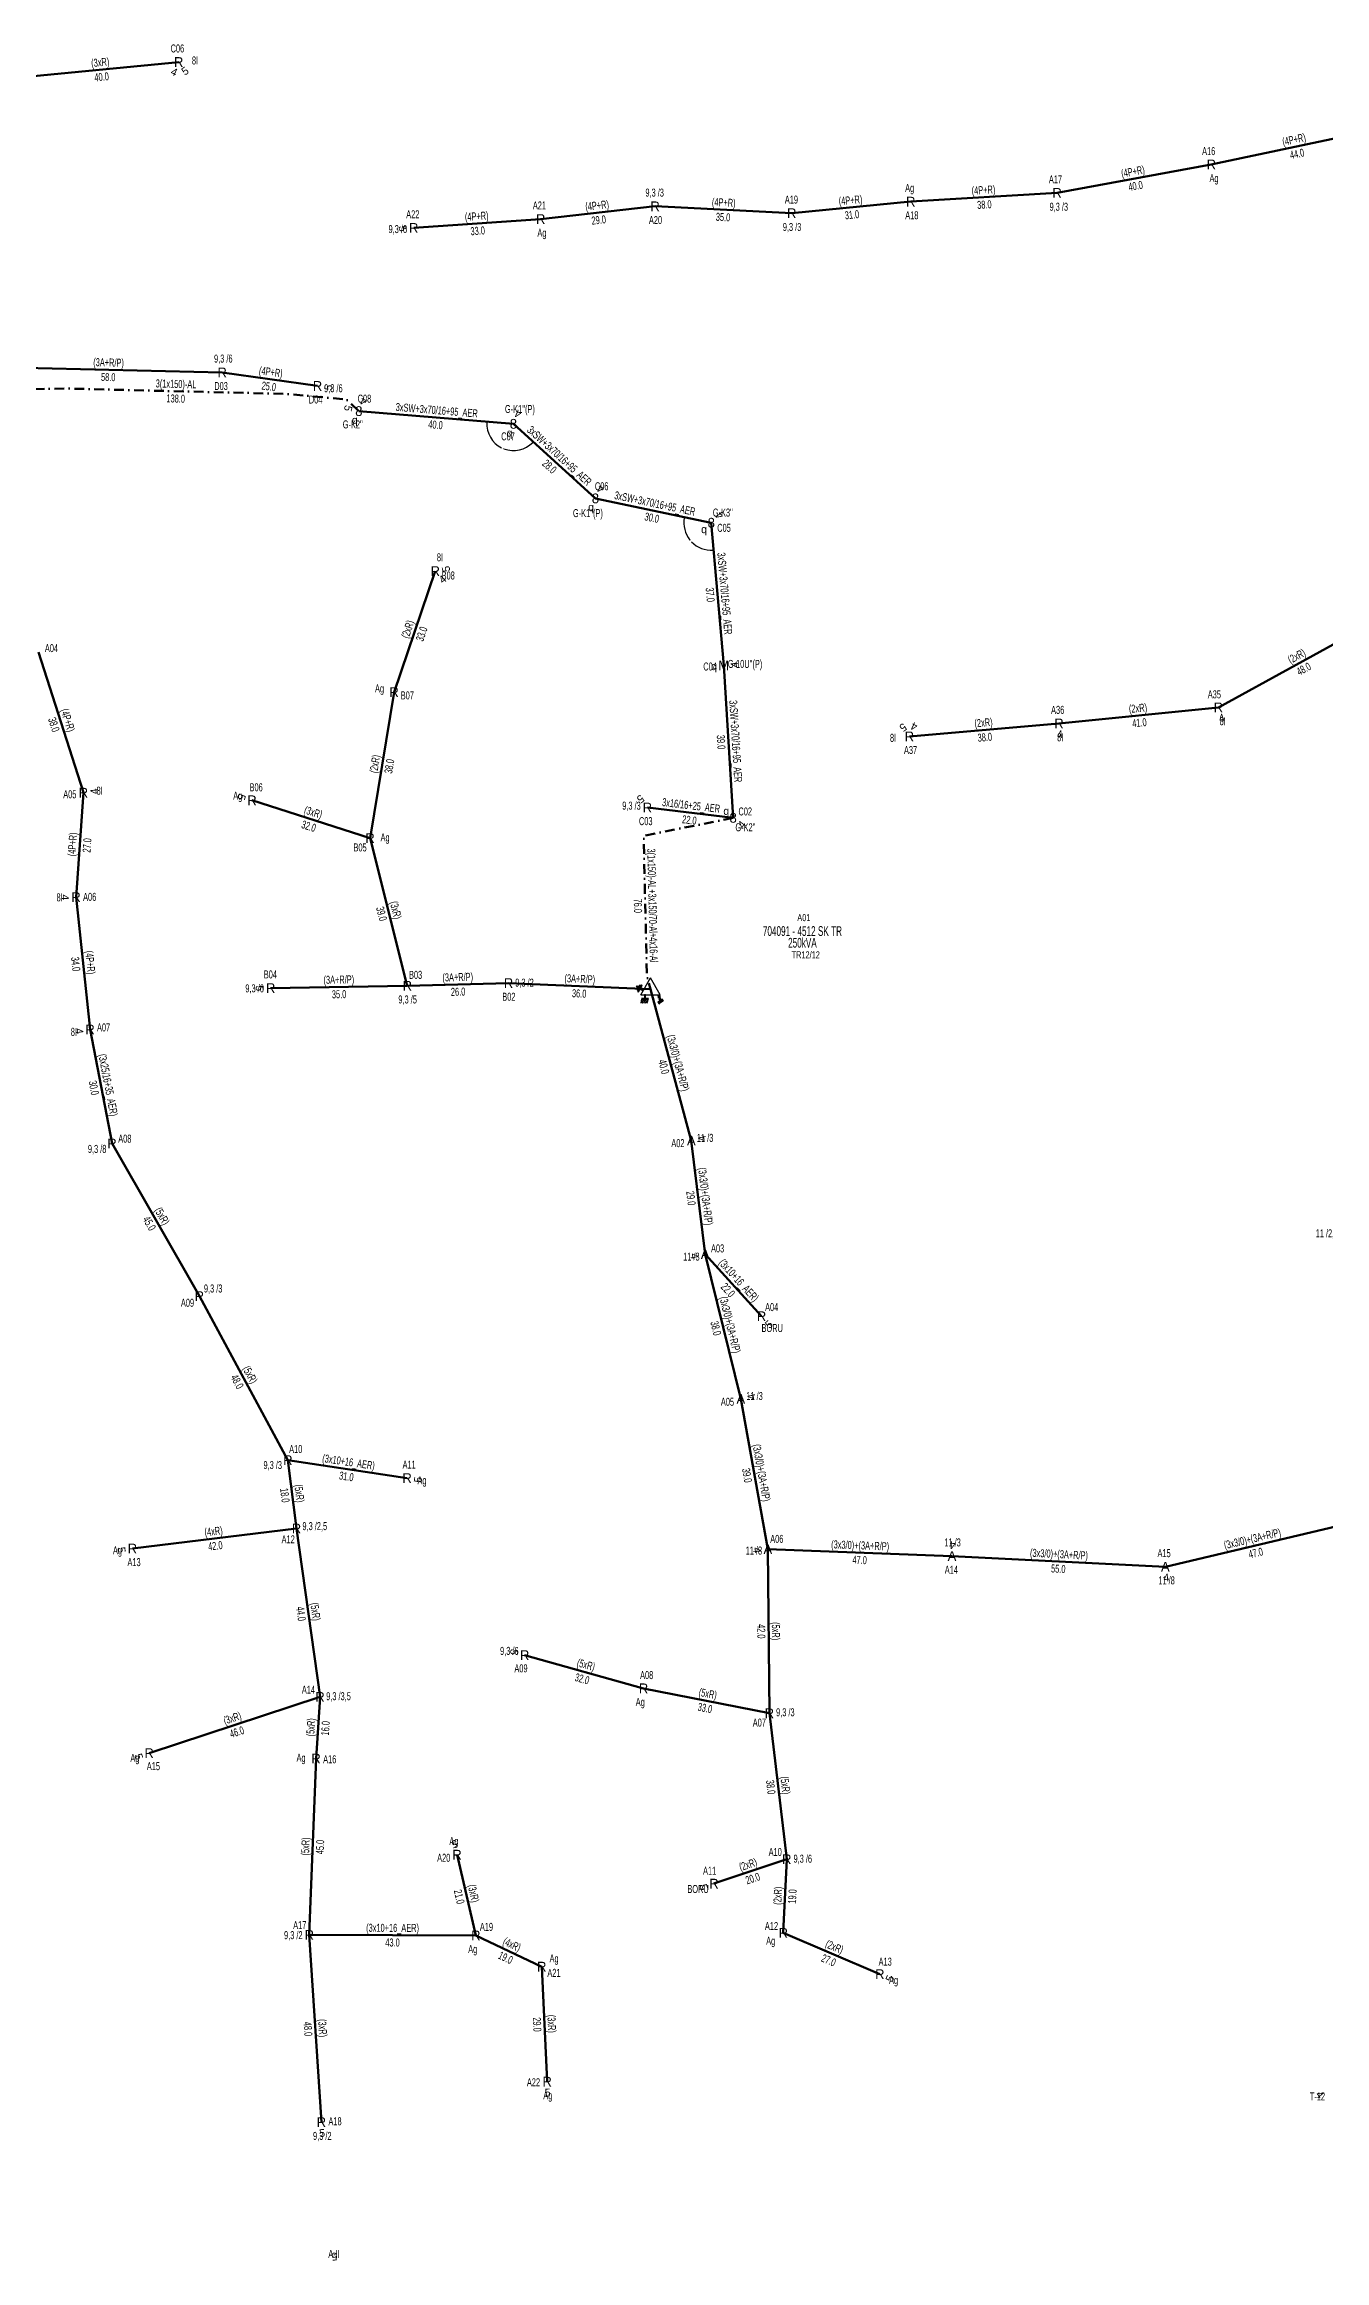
# Model space of a CAD drawing. Header units: millimetres. Extents: x 554556 to 559004, y 4084130 to 4087120.
# Drawn here: x 556185 to 556513, y 4085822 to 4086390 of the extents above; entities that cross this region are included whole.
import ezdxf
from ezdxf.enums import TextEntityAlignment as Align

# ---------------------------------------------------------------- set-up
doc = ezdxf.new("R2010")
doc.units = ezdxf.units.MM
doc.linetypes.add('DASHDOT', pattern=[5, 2.5, -1.25, 0, -1.25])
for name, color, linetype, lineweight in [('ACI', 30, 'Continuous', 25), ('DIREK_AG_MEVCUT', 120, 'Continuous', 25), ('DIREK_ENH_MEVCUT', 6, 'Continuous', 25), ('DIREK_OG_MEVCUT', 16, 'Continuous', 25), ('DIREK_OG_YENI', 10, 'Continuous', 25), ('HAT_AG_HAVAI_MEVCUT', 126, 'Continuous', 50), ('HAT_AG_HAVAI_YENI', 3, 'Continuous', 50), ('HAT_OG_HAVAI_MEVCUT', 48, 'Continuous', 70), ('HAT_OG_HAVAI_YENI', 1, 'Continuous', 70), ('HAT_OG_YERALTI_YENI', 1, 'DASHDOT', 70), ('TRAFO_MEVCUT', 5, 'Continuous', 30), ('TRAFO_TADILAT_BYSK', 5, 'Continuous', 30)]:
    doc.layers.add(name, color=color, linetype=linetype, lineweight=lineweight)
doc.styles.add('Direk', font='B_CAD')
doc.styles.get("Standard").update_dxf_attribs({"font": 'Arial'})
doc.dimstyles.new('ISO-25', dxfattribs={"dimtxt": 0.18, "dimasz": 0.18, "dimexe": 0.18, "dimexo": 0.0625, "dimgap": 0.09, "dimtad": 0, "dimtih": 1, "dimtoh": 1, "dimdec": 4, "dimzin": 0, "dimdsep": 46, "dimtxsty": 'Standard', "dimcen": 0.09, "dimadec": 0, "dimazin": 0, "dimtfac": 1, "dimtdec": 4, "dimtofl": 0, "dimtmove": 0, "dimatfit": 3, "dimfxl": 1, "dimtolj": 1, "dimtzin": 0, "dimarcsym": 0})

# ---------------------------------------------------------------- blocks, each defined once
blk = doc.blocks.new('*D19')
at = {"layer": 'ACI', "color": 0, "lineweight": -2, "transparency": 16777216}
for start, end in [(169.589469, 218.874911), (224.208601, 273.494043)]:
    blk.add_arc((556356.142, 4086267.154), 7.042792, start, end, dxfattribs=at)
at = {"layer": 'ACI', "color": 0, "transparency": 16777216}
for points in [[(556349.244579, 4086268.420834), (556349.18571, 4086268.43243), (556349.24993, 4086268.603239)], [(556356.573432, 4086260.094381), (556356.56901, 4086260.154218), (556356.750732, 4086260.137565)]]:
    blk.add_solid(points, dxfattribs=at)
at = {"layer": 'Defpoints', "color": 0, "transparency": 16777216}
for p in [(556326.462, 4086273.395), (556356.142, 4086267.154), (556356.142, 4086267.154), (556352.551355, 4086261.095272), (556359.315, 4086230.581)]:
    blk.add_point(p, dxfattribs=at)
at = {"layer": 'ACI', "color": 0, "transparency": 16777216, "insert": (556350.870663, 4086262.483462), "char_height": 0.18, "attachment_point": 5, "rotation": 311.54175577}
blk.add_mtext('\\A1;107%%d', dxfattribs=at)
blk = doc.blocks.new('*D20')
at = {"layer": 'ACI', "color": 0, "lineweight": -2, "transparency": 16777216}
for start, end in [(176.798132, 243.753783), (249.239441, 316.195091)]:
    blk.add_arc((556305.465, 4086292.5), 6.84783, start, end, dxfattribs=at)
at = {"layer": 'ACI', "color": 0, "transparency": 16777216}
for points in [[(556298.657788, 4086292.88041), (556298.597931, 4086292.884548), (556298.640274, 4086293.06205)], [(556310.429008, 4086287.739418), (556310.385163, 4086287.780377), (556310.529964, 4086287.89143)]]:
    blk.add_solid(points, dxfattribs=at)
at = {"layer": 'Defpoints', "color": 0, "transparency": 16777216}
for p in [(556265.856, 4086295.762), (556305.465, 4086292.5), (556305.465, 4086292.5), (556300.437438, 4086287.850657), (556326.462, 4086273.395)]:
    blk.add_point(p, dxfattribs=at)
at = {"layer": 'ACI', "color": 0, "transparency": 16777216, "insert": (556302.734063, 4086286.22029), "char_height": 0.18, "attachment_point": 5, "rotation": 336.49661181}
blk.add_mtext('\\A1;142%%d', dxfattribs=at)
blk = doc.blocks.new('MEV_DIREK')
h = blk.add_hatch(color=32)
h.paths.add_polyline_path([(-2.14, 0.97), (-2.35, 1.09), (-3.31, -0.55), (-3.09, -0.67), (-2.67, 0.06), (-1.89, -0.39), (-1.79, -0.22), (-2.56, 0.23)])
h.paths.add_polyline_path([(-3.46, -0.17), (-3.33, -0.25), (-2.61, 0.99), (-2.74, 1.06)])
h.paths.add_polyline_path([(-3.54, 0.29), (-3.41, 0.22), (-3.05, 0.82), (-3.18, 0.9)])
h.paths.add_polyline_path([(-3.58, 0.81), (-3.66, 0.68), (-3.53, 0.61), (-3.45, 0.74)])
h.paths.add_polyline_path([(-1.51, -2.34), (-2.26, -2.33), (-2.52, -3.47), (-2.42, -3.47), (-2.21, -2.53), (-1.91, -2.54), (-2.12, -3.47), (-2.02, -3.47), (-1.81, -2.54), (-1.51, -2.54), (-1.72, -3.47), (-1.62, -3.48), (-1.41, -2.54), (-1.11, -2.54), (-1.32, -3.48), (-1.22, -3.48), (-1.01, -2.54), (-0.71, -2.55), (-0.92, -3.48), (-0.82, -3.48), (-0.56, -2.35), (-1.31, -2.34), (-1.31, -1.44), (-1.51, -1.44)])
at = {"layer": 'TRAFO_MEVCUT'}
for points in [[(2.35, -1.57), (2.12, -1.92), (2.08, -1.44), (1.94, -1.44), (2.01, -2.32), (2.25, -1.96), (2.31, -2.67), (2.1, -2.67), (2.39, -2.87), (2.4, -2.86), (2.64, -2.49), (2.45, -2.63)], [(2.35, -1.57), (2.12, -1.92), (2.08, -1.44), (1.94, -1.44), (2.01, -2.32), (2.25, -1.96), (2.31, -2.67), (2.1, -2.67), (2.39, -2.87), (1.98, -3.19), (2.2, -3.79), (2.26, -3.74), (2.08, -3.26), (2.26, -3.13), (2.44, -3.6), (2.49, -3.56), (2.32, -3.08), (2.49, -2.94), (2.67, -3.42), (2.73, -3.38), (2.55, -2.9), (2.73, -2.76), (2.91, -3.24), (2.97, -3.2), (2.79, -2.72), (2.97, -2.58), (3.15, -3.06), (3.21, -3.01), (2.98, -2.42), (2.4, -2.86), (2.64, -2.49), (2.45, -2.63)], [(2.97, -2.58), (3.15, -3.06), (3.21, -3.01), (2.98, -2.42), (2.4, -2.86), (2.64, -2.49), (2.45, -2.63), (2.35, -1.57), (2.12, -1.92), (2.08, -1.44), (1.94, -1.44), (2.01, -2.32), (2.25, -1.96), (2.31, -2.67), (2.1, -2.67), (2.39, -2.87), (1.98, -3.19), (2.2, -3.79), (2.26, -3.74), (2.08, -3.26), (2.26, -3.13), (2.44, -3.6), (2.49, -3.56), (2.32, -3.08), (2.49, -2.94), (2.67, -3.42), (2.73, -3.38), (2.55, -2.9), (2.73, -2.76), (2.91, -3.24), (2.97, -3.2), (2.79, -2.72)]]:
    blk.add_hatch(color=32, dxfattribs=at).paths.add_polyline_path(points)
at = {"layer": 'TRAFO_MEVCUT', "linetype": 'Continuous'}
for p, q in [((-2.5, -1.44), (0, 2.89)), ((2.5, -1.44), (0, 2.89)), ((-2.5, -1.44), (2.5, -1.44))]:
    blk.add_line(p, q, dxfattribs=at)
at = {"layer": 'TRAFO_MEVCUT', "color": 32, "flags": 128}
blk.add_lwpolyline([(1.94, -1.44), (2.08, -1.44), (2.12, -1.92), (2.35, -1.57), (2.45, -2.63), (2.64, -2.49), (2.4, -2.86), (2.98, -2.42), (3.21, -3.01), (3.15, -3.06), (2.97, -2.58), (2.79, -2.72), (2.97, -3.2), (2.91, -3.24), (2.73, -2.76), (2.55, -2.9), (2.73, -3.38), (2.67, -3.42), (2.49, -2.94), (2.32, -3.08), (2.49, -3.56), (2.44, -3.6), (2.26, -3.13), (2.08, -3.26), (2.26, -3.74), (2.2, -3.79), (1.98, -3.19), (2.39, -2.87), (2.1, -2.67), (2.31, -2.67), (2.25, -1.96), (2.01, -2.32), (1.94, -1.44)], dxfattribs=at)
at = {"layer": 'TRAFO_TADILAT_BYSK', "color": 32, "flags": 128}
for points in [[(-3.53, 0.61), (-3.45, 0.74), (-3.58, 0.81), (-3.66, 0.68), (-3.53, 0.61)], [(-3.41, 0.22), (-3.05, 0.82), (-3.18, 0.9), (-3.54, 0.29), (-3.41, 0.22)], [(-3.33, -0.25), (-2.61, 0.99), (-2.74, 1.06), (-3.46, -0.17), (-3.33, -0.25)], [(-1.79, -0.22), (-2.56, 0.23), (-2.14, 0.97), (-2.35, 1.09), (-3.31, -0.55), (-3.09, -0.67), (-2.67, 0.06), (-1.89, -0.39), (-1.79, -0.22)], [(-1.31, -1.44), (-1.51, -1.44), (-1.51, -2.34), (-2.26, -2.33), (-2.52, -3.47), (-2.42, -3.47), (-2.21, -2.53), (-1.91, -2.54), (-2.12, -3.47), (-2.02, -3.47), (-1.81, -2.54), (-1.51, -2.54), (-1.72, -3.47), (-1.62, -3.48), (-1.41, -2.54), (-1.11, -2.54), (-1.32, -3.48), (-1.22, -3.48), (-1.01, -2.54), (-0.71, -2.55), (-0.92, -3.48), (-0.82, -3.48), (-0.56, -2.35), (-1.31, -2.34), (-1.31, -1.44)]]:
    blk.add_lwpolyline(points, dxfattribs=at)

msp = doc.modelspace()

# ---------------------------------------------------------------- linework, layer by layer
at = {"layer": 'HAT_AG_HAVAI_MEVCUT'}
for p, q in [((556179.87, 4086381.35), (556219.72, 4086385.2)), ((556527.32, 4086368.1), (556484.21, 4086358.95)), ((556484.21, 4086358.95), (556444.71, 4086351.67)), ((556407.22, 4086349.43), (556376.74, 4086346.46)), ((556444.71, 4086351.67), (556407.22, 4086349.43)), ((556312.43, 4086344.97), (556279.92, 4086342.69)), ((556341.74, 4086348.23), (556312.43, 4086344.97)), ((556376.74, 4086346.46), (556341.74, 4086348.23)), ((556172.59, 4086307.03), (556230.85, 4086305.68)), ((556230.85, 4086305.68), (556255.28, 4086302.2)), ((556274.89, 4086223.77), (556285.44, 4086254.77)), ((556527.9, 4086242.84), (556486.02, 4086219.84)), ((556195.31, 4086198), (556183.78, 4086234.01)), ((556268.73, 4086186.36), (556274.89, 4086223.77)), ((556486.02, 4086219.84), (556445.18, 4086215.73)), ((556445.18, 4086215.73), (556406.87, 4086212.41)), ((556193.42, 4086171.24), (556195.31, 4086198)), ((556268.73, 4086186.36), (556238.49, 4086196.04)), ((556278.28, 4086148.53), (556268.73, 4086186.36)), ((556197.02, 4086137.33), (556193.42, 4086171.24)), ((556278.28, 4086148.53), (556243.26, 4086147.93)), ((556304.19, 4086149.21), (556278.28, 4086148.53)), ((556304.19, 4086149.21), (556340.569691, 4086147.630773)), ((556202.64, 4086108.13), (556197.02, 4086137.33)), ((556225.03, 4086069), (556202.64, 4086108.13)), ((556354.57, 4086079.77), (556369.01, 4086063.84)), ((556247.68, 4086026.96), (556225.03, 4086069)), ((556247.68, 4086026.96), (556278.23, 4086022.37)), ((556249.89, 4086009.45), (556247.68, 4086026.96)), ((556207.86, 4086004.32), (556249.89, 4086009.45)), ((556255.92, 4085966.31), (556249.89, 4086009.45)), ((556370.62, 4086004.15), (556371.01, 4085962.11)), ((556338.77, 4085968.5), (556308.33, 4085977)), ((556212.15, 4085951.89), (556255.92, 4085966.31)), ((556254.91, 4085950.51), (556255.92, 4085966.31)), ((556371.01, 4085962.11), (556338.77, 4085968.5)), ((556371.01, 4085962.11), (556375.47, 4085924.71)), ((556253.17, 4085905.32), (556254.91, 4085950.51)), ((556295.82, 4085905.2), (556291.01, 4085925.88)), ((556375.47, 4085924.71), (556356.82, 4085918.46)), ((556374.57, 4085905.84), (556375.47, 4085924.71)), ((556256.27, 4085857.36), (556253.17, 4085905.32)), ((556253.17, 4085905.32), (556295.82, 4085905.2)), ((556295.82, 4085905.2), (556312.71, 4085897.19)), ((556399.3, 4085895.26), (556374.57, 4085905.84)), ((556312.71, 4085897.19), (556314.09, 4085867.73))]:
    msp.add_line(p, q, dxfattribs=at)
at = {"layer": 'HAT_AG_HAVAI_YENI'}
msp.add_line((556339.76, 4086194.18), (556361.736, 4086191.545), dxfattribs=at)
at = {"layer": 'HAT_OG_HAVAI_MEVCUT'}
for p, q in [((556340.569691, 4086147.630773), (556351.02, 4086108.87)), ((556354.57, 4086079.77), (556351.02, 4086108.87)), ((556363.7, 4086042.66), (556354.57, 4086079.77)), ((556370.62, 4086004.15), (556363.7, 4086042.66)), ((556517.86, 4086010.39), (556472.43, 4085999.66)), ((556417.78, 4086002.39), (556370.62, 4086004.15)), ((556472.43, 4085999.66), (556417.78, 4086002.39))]:
    msp.add_line(p, q, dxfattribs=at)
at = {"layer": 'HAT_OG_HAVAI_YENI'}
for p, q in [((556305.465, 4086292.5), (556265.856, 4086295.762)), ((556326.462, 4086273.395), (556305.465, 4086292.5)), ((556356.142, 4086267.154), (556326.462, 4086273.395)), ((556359.315, 4086230.581), (556356.142, 4086267.154)), ((556361.736, 4086191.545), (556359.315, 4086230.581))]:
    msp.add_line(p, q, dxfattribs=at)
at = {"layer": 'HAT_OG_YERALTI_YENI', "flags": 128}
for points in [[(556142.526644, 4086302.89045), (556146.897867, 4086300.717069), (556190.550054, 4086301.554387), (556247.44976, 4086300.158651), (556262.744772, 4086298.763121), (556265.856, 4086295.762)], [(556361.736, 4086191.545), (556338.812354, 4086186.92288), (556339.628279, 4086151.205869), (556340.569691, 4086147.630773)]]:
    msp.add_lwpolyline(points, dxfattribs=at)

# ---------------------------------------------------------------- block references
at = {"layer": 'TRAFO_MEVCUT'}
msp.add_blockref('MEV_DIREK', (556340.569691, 4086147.630773), dxfattribs=at)

# ---------------------------------------------------------------- texts
at = {"layer": 'DIREK_AG_MEVCUT', "linetype": 'ByBlock', "width": 0.53}
for s, p in [('C06', (556219.383424, 4086388.683779)), ('8I', (556223.896855, 4086385.603536)), ('A16', (556483.529409, 4086362.38319)), ('A17', (556444.287642, 4086355.144423)), ('Ag', (556484.904009, 4086355.44912)), ('A21', (556312.114053, 4086348.45571)), ('9,3 /3', (556341.63405, 4086351.746454)), ('A19', (556376.658447, 4086349.95905)), ('Ag', (556406.943682, 4086352.946958)), ('9,3 /3', (556445.141085, 4086348.123779)), ('9,3 /6', (556275.832492, 4086342.403334)), ('A22', (556279.675139, 4086346.181424)), ('A20', (556341.845406, 4086344.731588)), ('9,3 /3', (556376.821878, 4086342.946989)), ('A18', (556407.494141, 4086345.940753)), ('Ag', (556312.748839, 4086341.452386)), ('9,3 /6', (556231.141887, 4086309.21724)), ('D03', (556230.562164, 4086302.191856)), ('D04', (556254.786415, 4086298.734978)), ('9,3 /6', (556259.332124, 4086301.622784)), ('8I', (556286.640229, 4086258.296738)), ('B08', (556288.753379, 4086253.642382)), ('A04', (556187.129118, 4086235.026566)), ('Ag', (556271.161148, 4086224.704725)), ('A35', (556484.981469, 4086223.182373)), ('B07', (556278.28496, 4086222.918973)), ('A36', (556444.853672, 4086219.214754)), ('8I', (556402.688739, 4086212.047646)), ('8I', (556445.512409, 4086212.180307)), ('8I', (556487.120122, 4086216.299405)), ('A37', (556407.172182, 4086208.923069)), ('A05', (556191.835037, 4086197.582113)), ('8I', (556199.474536, 4086198.500812)), ('Ag', (556234.834728, 4086197.210074)), ('B06', (556239.557035, 4086199.373382)), ('9,3 /3', (556335.694032, 4086194.667524)), ('C03', (556339.343322, 4086190.704891)), ('B05', (556266.178983, 4086183.963688)), ('Ag', (556272.581154, 4086186.522)), ('8I', (556189.221216, 4086171.165975)), ('A06', (556196.919456, 4086171.301696)), ('B04', (556243.200043, 4086151.429486)), ('B03', (556280.39436, 4086151.319172)), ('9,3 /2', (556308.28223, 4086149.317399)), ('9,3 /6', (556239.161674, 4086147.859783)), ('9,3 /5', (556278.356175, 4086145.017742)), ('B02', (556304.281825, 4086145.711205)), ('8I', (556192.873895, 4086136.712052)), ('A07', (556200.481762, 4086137.845952)), ('9,3 /8', (556198.830218, 4086106.717988)), ('A08', (556205.921845, 4086109.346344)), ('9,3 /3', (556228.547869, 4086070.953702)), ('A09', (556221.970203, 4086067.300694)), ('A04', (556371.603176, 4086066.190625)), ('BORU', (556371.740578, 4086060.827665)), ('9,3 /3', (556243.803065, 4086025.718683)), ('A10', (556249.693267, 4086029.822998)), ('A11', (556278.750023, 4086025.831152)), ('Ag', (556282.038192, 4086021.797836)), ('9,3 /2,5', (556254.574349, 4086010.072969)), ('Ag', (556204.036119, 4086003.853274)), ('A12', (556247.757299, 4086006.674827)), ('A13', (556208.284048, 4086000.845783)), ('9,3 /6', (556304.403273, 4085978.096491)), ('A09', (556307.388678, 4085973.62896)), ('A14', (556252.948736, 4085968.159754)), ('A08', (556339.58149, 4085971.904627)), ('9,3 /3,5', (556260.652179, 4085966.487636)), ('Ag', (556337.939433, 4085965.015336)), ('9,3 /3', (556375.099742, 4085962.372035)), ('A07', (556368.441732, 4085959.732186)), ('Ag', (556208.505628, 4085950.689364)), ('Ag', (556251.060635, 4085950.70711)), ('A15', (556213.24517, 4085948.565755)), ('A16', (556258.40542, 4085950.331014)), ('Ag', (556290.198881, 4085929.367307)), ('A20', (556287.600997, 4085925.087094)), ('A10', (556372.512767, 4085926.582103)), ('9,3 /6', (556379.566053, 4085924.855537)), ('BORU', (556352.74408, 4085917.094075)), ('A11', (556355.707866, 4085921.778608)), ('9,3 /2', (556249.076555, 4085905.266655)), ('A17', (556250.726823, 4085907.82617)), ('A19', (556298.54536, 4085907.396)), ('A12', (556371.549304, 4085907.607879)), ('Ag', (556295.029228, 4085901.710046)), ('Ag', (556371.348646, 4085903.822884)), ('A21', (556315.833179, 4085895.610204)), ('Ag', (556315.869255, 4085899.29336)), ('A13', (556400.676676, 4085898.477882)), ('Ag', (556402.817851, 4085893.754991)), ('A22', (556310.593834, 4085867.566228)), ('Ag', (556314.254549, 4085864.217247)), ('A18', (556259.762711, 4085857.585759)), ('9,3 /2', (556256.49823, 4085853.829064)), ('A-II', (556259.515057, 4085823.607663))]:
    msp.add_text(s, height=2.05, dxfattribs=at).set_placement(p, align=Align.MIDDLE_CENTER)
at = {"layer": 'DIREK_AG_MEVCUT', "color": 32, "style": 'Direk'}
for s, rotation, p in [('4', 335.51835, (556218.559675, 4086382.651737)), ('5', 395.51835, (556221.346698, 4086382.920997)), ('5', 274.011714, (556277.126861, 4086342.494111)), ('5', 441.892883, (556258.052017, 4086301.805132)), ('4', 401.205401, (556287.284529, 4086252.663412)), ('5', 461.205401, (556288.186623, 4086255.314115)), ('5', 214.952961, (556405.26587, 4086214.704943)), ('4', 154.952961, (556408.055414, 4086214.946689)), ('4', 365.349833, (556445.441062, 4086212.942197)), ('4', 377.260888, (556486.850825, 4086217.166102)), ('4', 96.85726, (556198.089971, 4086198.334309)), ('5', 612.249829, (556235.823294, 4086196.893628)), ('5', 578.162677, (556338.02989, 4086196.381527)), ('4', 271.010024, (556190.620435, 4086171.190643)), ('5', 270.981556, (556240.460411, 4086147.882034)), ('4', 278.477137, (556194.250591, 4086136.917239)), ('5', 402.191231, (556370.8905, 4086061.765459)), ('5', 441.455478, (556280.998922, 4086021.953982)), ('5', 276.958855, (556205.080626, 4086003.980762)), ('5', 614.398255, (556305.633168, 4085977.753058)), ('5', 288.234436, (556209.490604, 4085951.013864)), ('5', 553.093727, (556290.375675, 4085928.607202)), ('5', 288.527064, (556354.165114, 4085917.570293)), ('5', 426.83777, (556401.874306, 4085894.158659)), ('5', 362.681956, (556314.221017, 4085864.933067)), ('5', 363.698294, (556256.450607, 4085854.565831)), ('5', 544.8201, (556259.574723, 4085822.900098))]:
    msp.add_text(s, height=2, rotation=rotation, dxfattribs=at).set_placement(p, align=Align.MIDDLE_CENTER)
at = {"layer": 'DIREK_AG_MEVCUT', "linetype": 'ByBlock', "style": 'Direk'}
for p in [(556219.72, 4086385.2), (556484.21, 4086358.95), (556341.74, 4086348.23), (556407.22, 4086349.43), (556444.71, 4086351.67), (556279.92, 4086342.69), (556312.43, 4086344.97), (556376.74, 4086346.46), (556230.85, 4086305.68), (556255.28, 4086302.2), (556285.44, 4086254.77), (556274.89, 4086223.77), (556486.02, 4086219.84), (556406.87, 4086212.41), (556445.18, 4086215.73), (556195.31, 4086198), (556238.49, 4086196.04), (556339.76, 4086194.18), (556268.73, 4086186.36), (556193.42, 4086171.24), (556304.19, 4086149.21), (556243.26, 4086147.93), (556278.28, 4086148.53), (556197.02, 4086137.33), (556202.64, 4086108.13), (556225.03, 4086069), (556369.01, 4086063.84), (556247.68, 4086026.96), (556278.23, 4086022.37), (556249.89, 4086009.45), (556207.86, 4086004.32), (556308.33, 4085977), (556338.77, 4085968.5), (556255.92, 4085966.31), (556371.01, 4085962.11), (556212.15, 4085951.89), (556254.91, 4085950.51), (556291.01, 4085925.88), (556375.47, 4085924.71), (556356.82, 4085918.46), (556253.17, 4085905.32), (556295.82, 4085905.2), (556374.57, 4085905.84), (556312.71, 4085897.19), (556399.3, 4085895.26), (556314.09, 4085867.73), (556256.27, 4085857.36)]:
    msp.add_text('R', height=2.5, dxfattribs=at).set_placement(p, align=Align.MIDDLE_CENTER)
at = {"layer": 'DIREK_ENH_MEVCUT', "linetype": 'ByBlock', "width": 0.53}
msp.add_text('T-12', height=2.05, dxfattribs=at).set_placement((556511.39295, 4085863.949214), align=Align.MIDDLE_CENTER)
at = {"layer": 'DIREK_ENH_MEVCUT', "color": 32, "linetype": 'ByBlock', "style": 'Direk'}
msp.add_text('4', height=2, rotation=307.899844, dxfattribs=at).set_placement((556512.01056, 4085864.430007), align=Align.MIDDLE_CENTER)
at = {"layer": 'DIREK_OG_MEVCUT', "linetype": 'ByBlock', "width": 0.53}
for s, p in [('11 /3', (556354.542767, 4086109.556163)), ('A02', (556347.584562, 4086108.200847)), ('A03', (556357.753006, 4086081.225498)), ('11 /2,5', (556513.832553, 4086085.080132)), ('11 /3', (556351.039678, 4086079.122796)), ('A05', (556360.276538, 4086041.93205)), ('11 /3', (556367.210183, 4086043.40639)), ('11 /8', (556367.044355, 4086003.814568)), ('A06', (556372.915061, 4086006.792479)), ('11 /3', (556417.932751, 4086005.89062)), ('A15', (556472.111897, 4086003.145514)), ('A14', (556417.627422, 4085998.893327)), ('11 /8', (556472.748861, 4085996.166182))]:
    msp.add_text(s, height=2.05, dxfattribs=at).set_placement(p, align=Align.MIDDLE_CENTER)
at = {"layer": 'DIREK_OG_MEVCUT', "linetype": 'ByBlock', "style": 'Direk'}
for p in [(556351.02, 4086108.87), (556354.57, 4086079.77), (556363.7, 4086042.66), (556370.62, 4086004.15), (556417.78, 4086002.39), (556472.43, 4085999.66)]:
    msp.add_text('A', height=2.5, dxfattribs=at).set_placement(p, align=Align.MIDDLE_CENTER)
at = {"layer": 'DIREK_OG_MEVCUT', "color": 32, "linetype": 'ByBlock', "style": 'Direk'}
for rotation, p in [(101.022047, (556353.76835, 4086109.405323)), (280.388516, (556351.815899, 4086079.265098)), (102.004338, (556366.438769, 4086043.24236)), (275.359239, (556367.83224, 4086003.88848)), (177.501468, (556417.902063, 4086005.187338)), (365.214612, (556472.684482, 4085996.871588))]:
    msp.add_text('4', height=2, rotation=rotation, dxfattribs=at).set_placement(p, align=Align.MIDDLE_CENTER)
at = {"layer": 'DIREK_OG_YENI', "width": 0.53}
for s, p in [('C08', (556267.298415, 4086298.950956)), ("G-K2''", (556264.313861, 4086292.352568)), ("G-K1''(P)", (556307.116398, 4086296.297342)), ('C07', (556304.069188, 4086289.290372)), ('C06', (556328.055693, 4086276.51111)), ("G-K1''(P)", (556324.535115, 4086269.627408)), ("G-K3''", (556359.09059, 4086269.766525)), ('C05', (556359.392836, 4086265.857055)), ('C04', (556355.824641, 4086230.321396)), ("G-10U''(P)", (556364.783171, 4086230.987709)), ("G-K2''", (556364.881095, 4086189.129446)), ('C02', (556364.825983, 4086193.188778))]:
    msp.add_text(s, height=2.05, dxfattribs=at).set_placement(p, align=Align.MIDDLE_CENTER)
at = {"layer": 'DIREK_OG_YENI', "color": 32, "style": 'Direk'}
for s, rotation, p in [('4', 155.662018, (556267.009932, 4086298.313165)), ('5', 255.477025, (556263.145468, 4086296.464151)), ('4', 156.496612, (556306.581649, 4086295.067702)), ('4', 152.913127, (556327.736955, 4086275.887888)), ('4', 131.541756, (556358.237723, 4086269.010864)), ('4', 94.253685, (556362.107287, 4086230.788683)), ('4', 412.474343, (556363.956626, 4086189.839473))]:
    msp.add_text(s, height=2, rotation=rotation, dxfattribs=at).set_placement(p, align=Align.MIDDLE_CENTER)
at = {"layer": 'DIREK_OG_YENI', "color": 4, "style": 'Direk'}
for p in [(556264.825704, 4086293.484174), (556304.467992, 4086290.207409), (556325.323648, 4086271.169207), (556354.270818, 4086265.496086), (556356.821886, 4086230.395568), (556359.968233, 4086193.312767)]:
    msp.add_text('q', height=2, dxfattribs=at).set_placement(p, align=Align.MIDDLE_CENTER)
at = {"layer": 'DIREK_OG_YENI', "style": 'Direk'}
for s, p in [('8', (556265.856, 4086295.762)), ('8', (556305.465, 4086292.5)), ('8', (556326.462, 4086273.395)), ('8', (556356.142, 4086267.154)), ('M', (556359.315, 4086230.581)), ('8', (556361.736, 4086191.545))]:
    msp.add_text(s, height=2.5, dxfattribs=at).set_placement(p, align=Align.MIDDLE_CENTER)
at = {"layer": 'HAT_AG_HAVAI_MEVCUT', "lineweight": 30, "width": 0.53}
for s, rotation, p in [('(3xR)', 5.51835, (556199.71326, 4086384.121061, 278109.86)), ('(4P+R)', 371.98307, (556505.588521, 4086364.356478, 278242.105)), ('(4P+R)', 370.442644, (556464.305937, 4086356.145921, 278222.355)), ('(4P+R)', 366.346628, (556326.991038, 4086347.444791, 278156.215)), ('(4P+R)', 357.104937, (556359.282931, 4086348.193915, 278170.87)), ('(4P+R)', 365.565385, (556391.897566, 4086348.790993, 278188.37)), ('(4P+R)', 363.419316, (556425.914304, 4086351.398487, 278203.61)), ('(4P+R)', 364.011714, (556296.115534, 4086344.677917, 278139.96)), ('(3A+R/P)', 358.67258, (556201.739691, 4086307.204772, 278115.425)), ('(4P+R)', 351.892883, (556243.184871, 4086304.781505, 278127.64)), ('(2xR)', 71.205401, (556279.360322, 4086239.54385, 278142.72)), ('(2xR)', 388.775069, (556506.550834, 4086232.085039, 278243.01)), ('(4P+R)', 287.754486, (556190.354516, 4086216.264198, 278091.89)), ('(2xR)', 365.746706, (556465.514889, 4086218.630728, 278222.59)), ('(2xR)', 364.952961, (556425.951613, 4086214.916826, 278203.435)), ('(2xR)', 80.649477, (556270.971294, 4086205.203103, 278137.445)), ('(3xR)', 342.249829, (556253.869137, 4086192.009536, 278119.245)), ('(4P+R)', 85.960034, (556193.517112, 4086184.679884, 278097.655)), ('(3xR)', 284.168023, (556274.329145, 4086167.653051, 278134.365)), ('(4P+R)', 276.060014, (556196.06525, 4086154.374735, 278096.71)), ('(3A+R/P)', 360.981556, (556260.755439, 4086149.079875, 278121.63)), ('(3A+R/P)', 361.503365, (556291.2127, 4086149.719707, 278139.14)), ('(3A+R/P)', 357.514376, (556322.416709, 4086149.269587)), ('(3x25/16+35_AER)', 280.89426, (556200.664681, 4086122.890648, 278098.51)), ('(5xR)', 299.777985, (556214.572763, 4086088.987144, 278101.32)), ('(3x10+16_AER)', 312.191231, (556362.419771, 4086072.375866)), ('(5xR)', 298.31457, (556237.103303, 4086048.383165, 278112.515)), ('(3x10+16_AER)', 351.455478, (556263.081291, 4086025.505566, 278139.115)), ('(5xR)', 277.19347, (556249.62831, 4086018.311437, 278123.84)), ('(4xR)', 6.958855, (556228.772017, 4086007.728738, 278124.945)), ('(5xR)', 277.957105, (556253.746816, 4085987.997667, 278124.945)), ('(5xR)', 270.531511, (556371.664963, 4085983.137885, 278185.505)), ('(5xR)', 344.398255, (556323.778607, 4085973.568681, 278154.165)), ('(5xR)', 348.789213, (556355.055256, 4085966.138781, 278169.385)), ('(3xR)', 18.234436, (556233.76903, 4085959.907317, 278127.96)), ('(5xR)', 86.342398, (556254.566731, 4085958.464225, 278127.96)), ('(5xR)', 276.800483, (556374.08402, 4085943.51065, 278187.735)), ('(5xR)', 87.794967, (556253.190629, 4085927.947704, 278127.455)), ('(2xR)', 378.527064, (556365.87491, 4085922.390948, 278178.41)), ('(3xR)', 283.093727, (556294.242901, 4085915.732563, 278145.505)), ('(2xR)', 87.269361, (556374.170965, 4085915.315495, 278187.735)), ('(3x10+16_AER)', 359.838793, (556274.497392, 4085906.109997, 278147.91)), ('(4xR)', 334.627582, (556304.629225, 4085901.96301, 278156.355)), ('(2xR)', 336.83777, (556387.269336, 4085901.331486, 278187.285)), ('(3xR)', 272.681956, (556314.249069, 4085882.499773, 278157.045)), ('(3xR)', 273.698294, (556255.56823, 4085881.394827, 278126.585))]:
    msp.add_text(s, height=2.05, rotation=rotation, dxfattribs=at).set_placement(p, align=Align.CENTER)
for s, rotation, p in [('40.0', 5.51835, (556199.87674, 4086382.428939, 278109.86)), ('44.0', 371.98307, (556505.941479, 4086362.693522, 278242.105)), ('38.0', 363.419316, (556426.015696, 4086349.701513, 278203.61)), ('40.0', 370.442644, (556464.614063, 4086354.474079, 278222.355)), ('29.0', 366.346628, (556327.178962, 4086345.755209, 278156.215)), ('35.0', 357.104937, (556359.197069, 4086346.496085, 278170.87)), ('31.0', 365.565385, (556392.062434, 4086347.099007, 278188.37)), ('33.0', 364.011714, (556296.234466, 4086342.982083, 278139.96)), ('58.0', 358.67258, (556201.700309, 4086305.505228, 278115.425)), ('25.0', 351.892883, (556242.945129, 4086303.098495, 278127.64)), ('33.0', 71.205401, (556280.969678, 4086238.99615, 278142.72)), ('48.0', 388.775069, (556507.369166, 4086230.594961, 278243.01)), ('38.0', 287.754486, (556188.735484, 4086215.745802, 278091.89)), ('38.0', 364.952961, (556426.098387, 4086213.223174, 278203.435)), ('41.0', 365.746706, (556465.685111, 4086216.939272, 278222.59)), ('38.0', 80.649477, (556272.648706, 4086204.926897, 278137.445)), ('32.0', 342.249829, (556253.350863, 4086190.390464, 278119.245)), ('27.0', 85.960034, (556195.212888, 4086184.560116, 278097.655)), ('39.0', 284.168023, (556272.680855, 4086167.236949, 278134.365)), ('34.0', 276.060014, (556194.37475, 4086154.195265, 278096.71)), ('35.0', 360.981556, (556260.784561, 4086147.380125, 278121.63)), ('26.0', 361.503365, (556291.2573, 4086148.020293, 278139.14)), ('36.0', 357.514376, (556322.342982, 4086147.571186)), ('30.0', 280.89426, (556198.995319, 4086122.569352, 278098.51)), ('45.0', 299.777985, (556213.097237, 4086088.142856, 278101.32)), ('22.0', 312.191231, (556361.160229, 4086071.234134)), ('48.0', 298.31457, (556235.606697, 4086047.576835, 278112.515)), ('31.0', 351.455478, (556262.828709, 4086023.824434, 278139.115)), ('18.0', 277.19347, (556247.94169, 4086018.098563, 278123.84)), ('42.0', 6.958855, (556228.977983, 4086006.041262, 278124.945)), ('44.0', 277.957105, (556252.063184, 4085987.762333, 278124.945)), ('42.0', 270.531511, (556369.965037, 4085983.122115, 278185.505)), ('32.0', 344.398255, (556323.321393, 4085971.931319, 278154.165)), ('33.0', 348.789213, (556354.724744, 4085964.471219, 278169.385)), ('46.0', 18.234436, (556234.30097, 4085958.292683, 278127.96)), ('16.0', 86.342398, (556256.263269, 4085958.355775, 278127.96)), ('38.0', 276.800483, (556372.39598, 4085943.30935, 278187.735)), ('45.0', 87.794967, (556254.889371, 4085927.882296, 278127.455)), ('20.0', 378.527064, (556366.41509, 4085920.779052, 278178.41)), ('21.0', 283.093727, (556292.587099, 4085915.347437, 278145.505)), ('19.0', 87.269361, (556375.869035, 4085915.234505, 278187.735)), ('43.0', 359.838793, (556274.492608, 4085904.410003, 278147.91)), ('19.0', 334.627582, (556303.900775, 4085900.42699, 278156.355)), ('27.0', 336.83777, (556386.600664, 4085899.768514, 278187.285)), ('29.0', 272.681956, (556312.550931, 4085882.420227, 278157.045)), ('48.0', 273.698294, (556253.87177, 4085881.285173, 278126.585))]:
    msp.add_text(s, height=2.05, rotation=rotation, dxfattribs=at).set_placement(p, align=Align.TOP_CENTER)
at = {"layer": 'HAT_AG_HAVAI_YENI', "lineweight": 30, "width": 0.53}
msp.add_text('3x16/16+25_AER', height=2.05, rotation=353.162675, dxfattribs=at).set_placement((556350.849193, 4086193.706455), align=Align.CENTER)
msp.add_text('22.0', height=2.05, rotation=353.162675, dxfattribs=at).set_placement((556350.646807, 4086192.018545), align=Align.TOP_CENTER)
at = {"layer": 'HAT_OG_HAVAI_MEVCUT', "lineweight": 30, "width": 0.53}
for rotation, p in [(285.08877, (556346.61554, 4086128.471655)), (276.955323, (556353.638745, 4086094.422931, 278175.51)), (283.821708, (556359.960387, 4086061.418066, 278177.285)), (280.186968, (556367.9966, 4086023.555332, 278181.85)), (373.289014, (556494.949616, 4086005.85224, 278236.215)), (357.862727, (556394.2317, 4086004.119409, 278185.31)), (357.140209, (556445.147408, 4086001.873941, 278208.89))]:
    msp.add_text('(3x3/0)+(3A+R/P)', height=2.05, rotation=rotation, dxfattribs=at).set_placement(p, align=Align.CENTER)
for s, rotation, p in [('40.0', 285.08877, (556344.97415, 4086128.029119)), ('29.0', 276.955323, (556351.951255, 4086094.217069, 278175.51)), ('38.0', 283.821708, (556358.309613, 4086061.011934, 278177.285)), ('39.0', 280.186968, (556366.3234, 4086023.254668, 278181.85)), ('47.0', 373.289014, (556495.340384, 4086004.19776, 278236.215)), ('47.0', 357.862727, (556394.1683, 4086002.420591, 278185.31)), ('55.0', 357.140209, (556445.062592, 4086000.176059, 278208.89))]:
    msp.add_text(s, height=2.05, rotation=rotation, dxfattribs=at).set_placement(p, align=Align.TOP_CENTER)
at = {"layer": 'HAT_OG_HAVAI_YENI', "lineweight": 30, "width": 0.53}
for rotation, p in [(355.292215, (556285.730369, 4086294.978155)), (317.700537, (556316.535496, 4086283.576071, 278152.73247)), (348.125463, (556341.476916, 4086271.106063, 278163.230971)), (274.958261, (556358.575337, 4086248.940836, 278178.07104)), (273.549694, (556361.374072, 4086211.115791, 278179.657477))]:
    msp.add_text('3xSW+3x70/16+95_AER', height=2.05, rotation=rotation, dxfattribs=at).set_placement(p, align=Align.CENTER)
for s, rotation, p in [('40.0', 355.292215, (556285.590844, 4086293.28389)), ('28.0', 317.700537, (556315.391387, 4086282.318688, 278152.73247)), ('30.0', 348.125463, (556341.127108, 4086269.442442, 278163.230971)), ('37.0', 274.958261, (556356.881698, 4086248.793905, 278178.07104)), ('39.0', 273.549694, (556359.677333, 4086211.010537, 278179.657477))]:
    msp.add_text(s, height=2.05, rotation=rotation, dxfattribs=at).set_placement(p, align=Align.TOP_CENTER)
at = {"layer": 'HAT_OG_YERALTI_YENI', "lineweight": 30, "width": 0.53}
for s, rotation, p in [('3(1x150)-AL', 358.594831, (556219.020751, 4086301.706264)), ('3(1x150)-AL+3x150/70-Al+4x16-Al', 271.308647, (556340.070095, 4086169.083787))]:
    msp.add_text(s, height=2.05, rotation=rotation, dxfattribs=at).set_placement(p, align=Align.CENTER)
for s, rotation, p in [('138.0', 358.594831, (556218.979063, 4086300.006775)), ('76.0', 271.308647, (556338.370538, 4086169.044962))]:
    msp.add_text(s, height=2.05, rotation=rotation, dxfattribs=at).set_placement(p, align=Align.TOP_CENTER)
at = {"layer": 'TRAFO_MEVCUT', "width": 0.6}
for s, height, p in [('704091 - 4512 SK TR', 2.5, (556379.474768, 4086161.29094)), ('A01', 1.8, (556379.838692, 4086165.073969)), ('250kVA', 2.5, (556379.474768, 4086158.29094))]:
    msp.add_text(s, height=height, dxfattribs=at).set_placement(p, align=Align.CENTER)
msp.add_text('TR12/12', height=1.8, dxfattribs=at).set_placement((556380.329249, 4086157.3477), align=Align.TOP_CENTER)

# ---------------------------------------------------------------- dimensions: what is measured, and where the dimension line sits
at = {"layer": 'ACI'}
for base, line1, line2, picture, middle, turn in [((556300.437438, 4086287.850657), ((556305.465, 4086292.5), (556265.856, 4086295.762)), ((556326.462, 4086273.395), (556305.465, 4086292.5)), '*D20', (556302.734063, 4086286.22029), 336.496612), ((556352.551355, 4086261.095272), ((556356.142, 4086267.154), (556326.462, 4086273.395)), ((556359.315, 4086230.581), (556356.142, 4086267.154)), '*D19', (556350.870663, 4086262.483462), 311.541756)]:
    dim = msp.add_angular_dim_2l(base=base, line1=line1, line2=line2, dimstyle='ISO-25', dxfattribs=at)
    dim.commit()
    dim.dimension.update_dxf_attribs({"geometry": picture, "text_midpoint": middle, "dimtype": 162, "text_rotation": turn})

doc.saveas('drawing.dxf')
